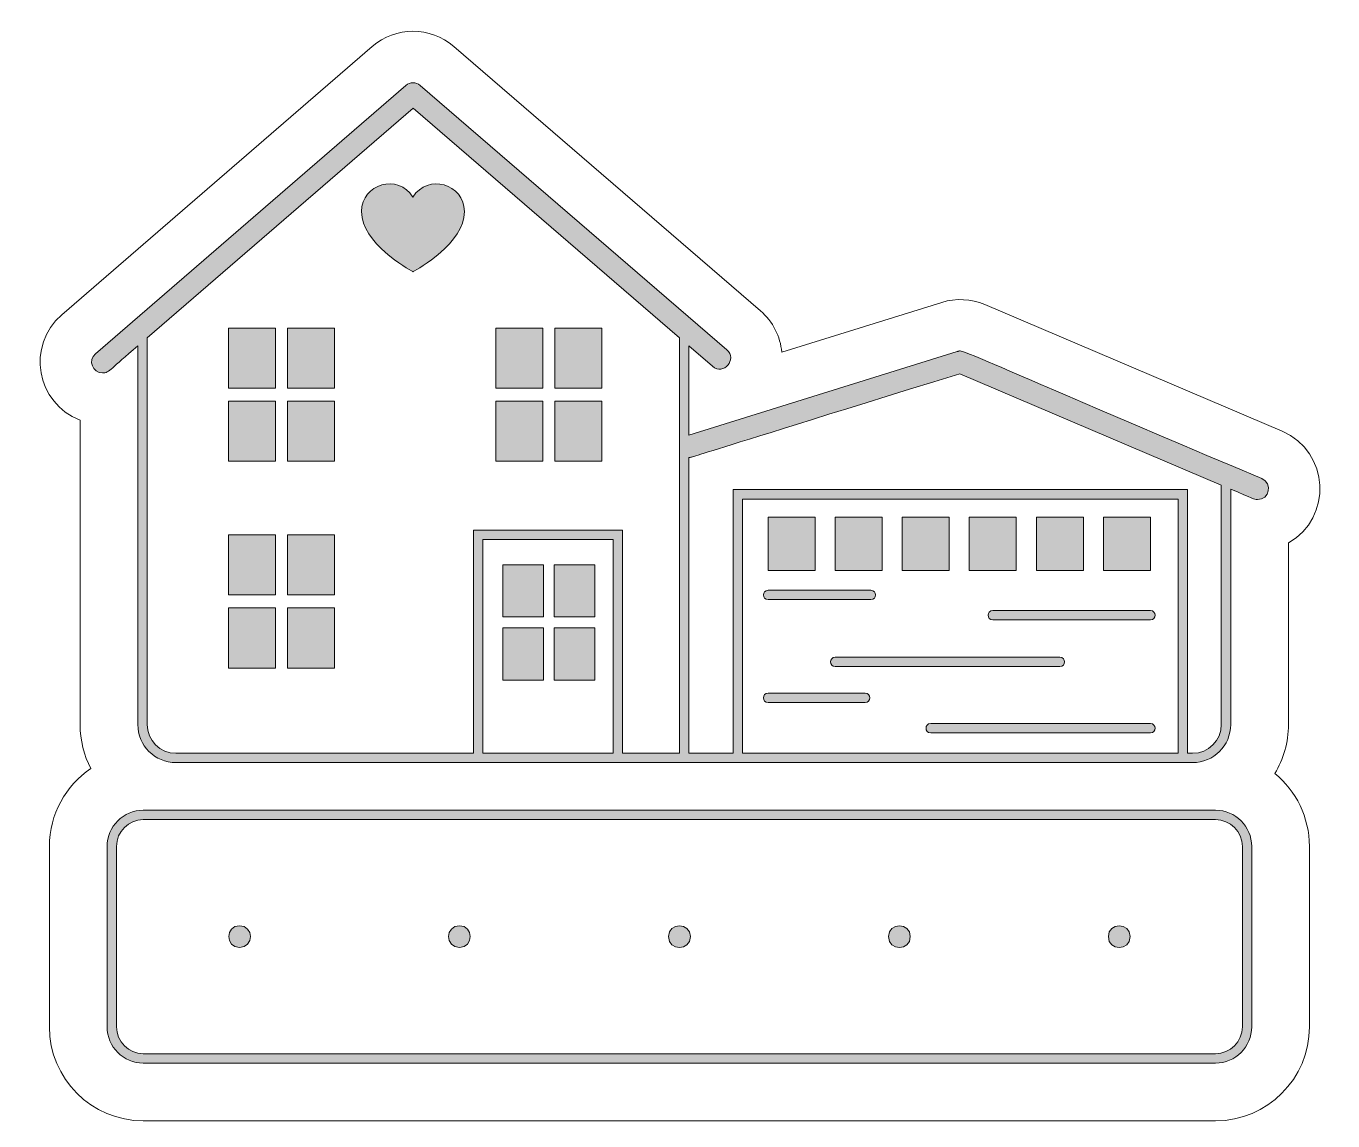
# Model space of a CAD drawing. Header units: inches. Extents: x -4.83 to 0.99, y -14.97 to -10.1.
import ezdxf

# ---------------------------------------------------------------- set-up
doc = ezdxf.new("R2010")
doc.units = ezdxf.units.IN
doc.header["$MEASUREMENT"] = 0
doc.layers.add('_U+0421_U+043B_U+043E_U+0439 1', color=7, linetype='Continuous')

msp = doc.modelspace()

# ---------------------------------------------------------------- hatches: boundary and pattern name
at = {"layer": '_U+0421_U+043B_U+043E_U+0439 1', "true_color": 0xffffff}
h = msp.add_hatch(color=7, dxfattribs=at)
h.dxf.hatch_style = 2
edge = h.paths.add_edge_path()
edge.add_spline(control_points=[(0.5834, -14.5565), (0.5834, -14.6223), (0.5298, -14.6759), (0.4639, -14.6759), (0.4639, -14.6759), (-4.3074, -14.6759), (-4.3074, -14.6759), (-4.3732, -14.6759), (-4.4268, -14.6223), (-4.4268, -14.5565), (-4.4268, -14.5565), (-4.4268, -13.7537), (-4.4268, -13.7537), (-4.4268, -13.6878), (-4.3732, -13.6343), (-4.3074, -13.6343), (-4.3074, -13.6343), (0.4639, -13.6343), (0.4639, -13.6343), (0.5298, -13.6343), (0.5834, -13.6878), (0.5834, -13.7537), (0.5834, -13.7537), (0.5834, -14.5565), (0.5834, -14.5565)], knot_values=[0, 0, 0, 0, 1, 1, 1, 2, 2, 2, 3, 3, 3, 4, 4, 4, 5, 5, 5, 6, 6, 6, 7, 7, 7, 8, 8, 8, 8], degree=3, periodic=1)
h.paths.add_polyline_path([(-3.9283, -11.4476), (-3.7193, -11.4476), (-3.7193, -11.7147), (-3.9283, -11.7147)])
h.paths.add_polyline_path([(-3.6652, -11.4476), (-3.4562, -11.4476), (-3.4562, -11.7147), (-3.6652, -11.7147)])
h.paths.add_polyline_path([(-3.9283, -11.7725), (-3.7193, -11.7725), (-3.7193, -12.0396), (-3.9283, -12.0396)])
h.paths.add_polyline_path([(-3.6652, -11.7725), (-3.4562, -11.7725), (-3.4562, -12.0396), (-3.6652, -12.0396)])
h.paths.add_polyline_path([(-3.9283, -12.368), (-3.7193, -12.368), (-3.7193, -12.6351), (-3.9283, -12.6351)])
h.paths.add_polyline_path([(-3.6652, -12.368), (-3.4562, -12.368), (-3.4562, -12.6351), (-3.6652, -12.6351)])
h.paths.add_polyline_path([(-3.9283, -12.693), (-3.7193, -12.693), (-3.7193, -12.9601), (-3.9283, -12.9601)])
h.paths.add_polyline_path([(-3.6652, -12.693), (-3.4562, -12.693), (-3.4562, -12.9601), (-3.6652, -12.9601)])
h.paths.add_polyline_path([(-2.5264, -12.7319), (-2.7075, -12.7319), (-2.7075, -12.5004), (-2.5264, -12.5004)])
h.paths.add_polyline_path([(-2.2984, -12.7319), (-2.4796, -12.7319), (-2.4796, -12.5004), (-2.2984, -12.5004)])
h.paths.add_polyline_path([(-2.5264, -13.0135), (-2.7075, -13.0135), (-2.7075, -12.782), (-2.5264, -12.782)])
h.paths.add_polyline_path([(-2.2984, -13.0135), (-2.4796, -13.0135), (-2.4796, -12.782), (-2.2984, -12.782)])
h.paths.add_polyline_path([(-2.5294, -11.7147), (-2.7385, -11.7147), (-2.7385, -11.4476), (-2.5294, -11.4476)])
h.paths.add_polyline_path([(-2.2664, -11.7147), (-2.4754, -11.7147), (-2.4754, -11.4476), (-2.2664, -11.4476)])
h.paths.add_polyline_path([(-2.5294, -12.0396), (-2.7385, -12.0396), (-2.7385, -11.7725), (-2.5294, -11.7725)])
h.paths.add_polyline_path([(-1.3178, -12.5258), (-1.5269, -12.5258), (-1.5269, -12.2886), (-1.3178, -12.2886)])
h.paths.add_polyline_path([(-1.0194, -12.5258), (-1.2284, -12.5258), (-1.2284, -12.2886), (-1.0194, -12.2886)])
h.paths.add_polyline_path([(-0.7209, -12.5258), (-0.93, -12.5258), (-0.93, -12.2886), (-0.7209, -12.2886)])
h.paths.add_polyline_path([(-0.4225, -12.5258), (-0.6316, -12.5258), (-0.6316, -12.2886), (-0.4225, -12.2886)])
h.paths.add_polyline_path([(-0.1241, -12.5258), (-0.3331, -12.5258), (-0.3331, -12.2886), (-0.1241, -12.2886)])
h.paths.add_polyline_path([(0.1744, -12.5258), (-0.0347, -12.5258), (-0.0347, -12.2886), (0.1744, -12.2886)])
h.paths.add_polyline_path([(-2.2664, -12.0396), (-2.4754, -12.0396), (-2.4754, -11.7725), (-2.2664, -11.7725)])
h.paths.add_polyline_path([(-2.2172, -13.3394), (-2.7961, -13.3394), (-2.7961, -12.3888), (-2.2172, -12.3888)])
h.paths.add_polyline_path([(-1.6415, -12.2083), (0.2983, -12.2083), (0.2983, -13.3394), (-1.6415, -13.3394)])
edge = h.paths.add_edge_path()
edge.add_spline(control_points=[(0.4899, -13.2115), (0.4899, -13.282), (0.4326, -13.3394), (0.362, -13.3394), (0.362, -13.3394), (0.34, -13.3394), (0.34, -13.3394), (0.34, -13.3394), (0.34, -12.1667), (0.34, -12.1667), (0.34, -12.1667), (-1.6832, -12.1667), (-1.6832, -12.1667), (-1.6832, -12.1667), (-1.6832, -13.3394), (-1.6832, -13.3394), (-1.6832, -13.3394), (-1.8794, -13.3394), (-1.8794, -13.3394), (-1.8794, -13.3394), (-1.8794, -12.0229), (-1.8794, -12.0229), (-1.8633, -12.0231), (-1.9457, -12.0451), (-0.6742, -11.6507), (-0.6742, -11.6507), (0.4899, -12.1465), (0.4899, -12.1465), (0.4899, -12.1465), (0.4899, -13.2115), (0.4899, -13.2115)], knot_values=[0, 0, 0, 0, 1, 1, 1, 2, 2, 2, 3, 3, 3, 4, 4, 4, 5, 5, 5, 6, 6, 6, 7, 7, 7, 8, 8, 8, 9, 9, 9, 10, 10, 10, 10], degree=3, periodic=1)
edge = h.paths.add_edge_path()
edge.add_spline(control_points=[(-3.8793, -14.1065), (-3.815, -14.1065), (-3.8151, -14.2037), (-3.8793, -14.2037), (-3.9437, -14.2037), (-3.9436, -14.1065), (-3.8793, -14.1065)], knot_values=[0, 0, 0, 0, 0.013889, 0.013889, 0.013889, 0.027778, 0.027778, 0.027778, 0.027778], degree=3, periodic=0)
edge.add_line((-3.8793, -14.1065), (-3.8793, -14.1065))
edge = h.paths.add_edge_path()
edge.add_spline(control_points=[(0.4639, -13.5926), (0.4639, -13.5926), (-4.3074, -13.5926), (-4.3074, -13.5926), (-4.3962, -13.5926), (-4.4685, -13.6649), (-4.4685, -13.7537), (-4.4685, -13.7537), (-4.4685, -14.5565), (-4.4685, -14.5565), (-4.4685, -14.6453), (-4.3962, -14.7176), (-4.3074, -14.7176), (-4.3074, -14.7176), (0.4639, -14.7176), (0.4639, -14.7176), (0.5528, -14.7176), (0.6251, -14.6453), (0.6251, -14.5565), (0.6251, -14.5565), (0.6251, -13.7537), (0.6251, -13.7537), (0.6251, -13.6649), (0.5528, -13.5926), (0.4639, -13.5926)], knot_values=[0, 0, 0, 0, 0.013889, 0.013889, 0.013889, 0.027778, 0.027778, 0.027778, 0.041667, 0.041667, 0.041667, 0.055556, 0.055556, 0.055556, 0.069444, 0.069444, 0.069444, 0.083333, 0.083333, 0.083333, 0.097222, 0.097222, 0.097222, 0.111111, 0.111111, 0.111111, 0.111111], degree=3, periodic=0)
edge.add_line((0.4639, -13.5926), (0.4639, -13.5926))
edge = h.paths.add_edge_path()
edge.add_spline(control_points=[(-2.9005, -14.1065), (-2.8362, -14.1065), (-2.8363, -14.2037), (-2.9005, -14.2037), (-2.9649, -14.2037), (-2.9648, -14.1065), (-2.9005, -14.1065)], knot_values=[0, 0, 0, 0, 0.013889, 0.013889, 0.013889, 0.027778, 0.027778, 0.027778, 0.027778], degree=3, periodic=0)
edge.add_line((-2.9005, -14.1065), (-2.9005, -14.1065))
edge = h.paths.add_edge_path()
edge.add_spline(control_points=[(-1.9703, -14.1551), (-1.9703, -14.0907), (-1.8731, -14.0908), (-1.8731, -14.1551), (-1.8731, -14.2194), (-1.9703, -14.2193), (-1.9703, -14.1551)], knot_values=[0, 0, 0, 0, 0.013889, 0.013889, 0.013889, 0.027778, 0.027778, 0.027778, 0.027778], degree=3, periodic=0)
edge.add_line((-1.9703, -14.1551), (-1.9703, -14.1551))
edge = h.paths.add_edge_path()
edge.add_spline(control_points=[(-0.9915, -14.1551), (-0.9915, -14.0907), (-0.8943, -14.0908), (-0.8943, -14.1551), (-0.8943, -14.2194), (-0.9915, -14.2193), (-0.9915, -14.1551)], knot_values=[0, 0, 0, 0, 0.013889, 0.013889, 0.013889, 0.027778, 0.027778, 0.027778, 0.027778], degree=3, periodic=0)
edge.add_line((-0.9915, -14.1551), (-0.9915, -14.1551))
edge = h.paths.add_edge_path()
edge.add_spline(control_points=[(-0.0127, -14.1551), (-0.0127, -14.0907), (0.0845, -14.0908), (0.0845, -14.1551), (0.0845, -14.2194), (-0.0127, -14.2193), (-0.0127, -14.1551)], knot_values=[0, 0, 0, 0, 0.013889, 0.013889, 0.013889, 0.027778, 0.027778, 0.027778, 0.027778], degree=3, periodic=0)
edge.add_line((-0.0127, -14.1551), (-0.0127, -14.1551))
edge = h.paths.add_edge_path()
edge.add_spline(control_points=[(-3.1074, -10.8648), (-3.0422, -10.7597), (-2.8786, -10.8054), (-2.8786, -10.9299), (-2.8786, -11.0695), (-3.0852, -11.1853), (-3.1065, -11.1969), (-3.1065, -11.1969), (-3.1065, -11.1979), (-3.1065, -11.1979), (-3.1065, -11.1979), (-3.1068, -11.1977), (-3.1074, -11.1974), (-3.1079, -11.1977), (-3.1083, -11.1979), (-3.1083, -11.1979), (-3.1083, -11.1979), (-3.1083, -11.1969), (-3.1083, -11.1969), (-3.1296, -11.1853), (-3.3362, -11.0695), (-3.3362, -10.9299), (-3.3362, -10.8053), (-3.1725, -10.7598), (-3.1074, -10.8648)], knot_values=[0, 0, 0, 0, 0.013889, 0.013889, 0.013889, 0.027778, 0.027778, 0.027778, 0.041667, 0.041667, 0.041667, 0.055556, 0.055556, 0.055556, 0.069444, 0.069444, 0.069444, 0.083333, 0.083333, 0.083333, 0.097222, 0.097222, 0.097222, 0.111111, 0.111111, 0.111111, 0.111111], degree=3, periodic=0)
edge.add_line((-3.1074, -10.8648), (-3.1074, -10.8648))
edge = h.paths.add_edge_path()
edge.add_spline(control_points=[(-1.5269, -12.656), (-1.5544, -12.656), (-1.5544, -12.6143), (-1.5269, -12.6143), (-1.5269, -12.6143), (-1.0697, -12.6143), (-1.0697, -12.6143), (-1.0422, -12.6143), (-1.0422, -12.656), (-1.0697, -12.656), (-1.0697, -12.656), (-1.5269, -12.656), (-1.5269, -12.656)], knot_values=[0, 0, 0, 0, 0.013889, 0.013889, 0.013889, 0.027778, 0.027778, 0.027778, 0.041667, 0.041667, 0.041667, 0.055556, 0.055556, 0.055556, 0.055556], degree=3, periodic=0)
edge.add_line((-1.5269, -12.656), (-1.5269, -12.656))
edge = h.paths.add_edge_path()
edge.add_spline(control_points=[(0.1744, -12.7046), (0.2019, -12.7046), (0.2019, -12.7462), (0.1744, -12.7462), (0.1744, -12.7462), (-0.527, -12.7462), (-0.527, -12.7462), (-0.5546, -12.7462), (-0.5546, -12.7046), (-0.527, -12.7046), (-0.527, -12.7046), (0.1744, -12.7046), (0.1744, -12.7046)], knot_values=[0, 0, 0, 0, 0.013889, 0.013889, 0.013889, 0.027778, 0.027778, 0.027778, 0.041667, 0.041667, 0.041667, 0.055556, 0.055556, 0.055556, 0.055556], degree=3, periodic=0)
edge.add_line((0.1744, -12.7046), (0.1744, -12.7046))
edge = h.paths.add_edge_path()
edge.add_spline(control_points=[(-1.2284, -12.9537), (-1.256, -12.9537), (-1.256, -12.912), (-1.2284, -12.912), (-1.2284, -12.912), (-0.2286, -12.912), (-0.2286, -12.912), (-0.201, -12.912), (-0.2011, -12.9537), (-0.2286, -12.9537), (-0.2286, -12.9537), (-1.2284, -12.9537), (-1.2284, -12.9537)], knot_values=[0, 0, 0, 0, 0.013889, 0.013889, 0.013889, 0.027778, 0.027778, 0.027778, 0.041667, 0.041667, 0.041667, 0.055556, 0.055556, 0.055556, 0.055556], degree=3, periodic=0)
edge.add_line((-1.2284, -12.9537), (-1.2284, -12.9537))
edge = h.paths.add_edge_path()
edge.add_spline(control_points=[(-1.0952, -13.0717), (-1.0676, -13.0717), (-1.0677, -13.1134), (-1.0952, -13.1134), (-1.0952, -13.1134), (-1.5269, -13.1134), (-1.5269, -13.1134), (-1.5545, -13.1134), (-1.5544, -13.0717), (-1.5269, -13.0717), (-1.5269, -13.0717), (-1.0952, -13.0717), (-1.0952, -13.0717)], knot_values=[0, 0, 0, 0, 0.013889, 0.013889, 0.013889, 0.027778, 0.027778, 0.027778, 0.041667, 0.041667, 0.041667, 0.055556, 0.055556, 0.055556, 0.055556], degree=3, periodic=0)
edge.add_line((-1.0952, -13.0717), (-1.0952, -13.0717))
edge = h.paths.add_edge_path()
edge.add_spline(control_points=[(0.1744, -13.2072), (0.2019, -13.2072), (0.2019, -13.2488), (0.1744, -13.2488), (0.1744, -13.2488), (-0.8035, -13.2488), (-0.8035, -13.2488), (-0.8311, -13.2488), (-0.8311, -13.2072), (-0.8035, -13.2072), (-0.8035, -13.2072), (0.1744, -13.2072), (0.1744, -13.2072)], knot_values=[0, 0, 0, 0, 0.013889, 0.013889, 0.013889, 0.027778, 0.027778, 0.027778, 0.041667, 0.041667, 0.041667, 0.055556, 0.055556, 0.055556, 0.055556], degree=3, periodic=0)
edge.add_line((0.1744, -13.2072), (0.1744, -13.2072))
edge = h.paths.add_edge_path()
edge.add_spline(control_points=[(0.6703, -12.1177), (-0.7256, -11.5278), (-0.6537, -11.5425), (-0.686, -11.5526), (-0.686, -11.5526), (-1.8794, -11.9238), (-1.8794, -11.9238), (-1.8794, -11.9238), (-1.8794, -11.5275), (-1.8794, -11.5275), (-1.8794, -11.5275), (-1.7744, -11.618), (-1.7744, -11.618), (-1.7257, -11.6599), (-1.6622, -11.5863), (-1.7109, -11.5443), (-1.7109, -11.5443), (-3.0756, -10.3683), (-3.0756, -10.3683), (-3.0939, -10.3525), (-3.1209, -10.3526), (-3.1392, -10.3683), (-3.1392, -10.3683), (-4.5207, -11.5622), (-4.5207, -11.5622), (-4.5545, -11.5915), (-4.5338, -11.6476), (-4.4889, -11.6476), (-4.4574, -11.6476), (-4.4523, -11.6267), (-4.332, -11.5276), (-4.332, -11.5276), (-4.332, -13.2115), (-4.332, -13.2115), (-4.332, -13.305), (-4.2559, -13.381), (-4.1624, -13.381), (-4.1624, -13.381), (-1.6832, -13.381), (-1.6832, -13.381), (-1.6832, -13.381), (0.362, -13.381), (0.362, -13.381), (0.4555, -13.381), (0.5316, -13.305), (0.5316, -13.2115), (0.5316, -13.2115), (0.5316, -12.1643), (0.5316, -12.1643), (0.6326, -12.206), (0.6341, -12.2111), (0.6513, -12.2111), (0.7039, -12.2111), (0.7189, -12.1384), (0.6703, -12.1177)], knot_values=[0, 0, 0, 0, 0.013889, 0.013889, 0.013889, 0.027778, 0.027778, 0.027778, 0.041667, 0.041667, 0.041667, 0.055556, 0.055556, 0.055556, 0.069444, 0.069444, 0.069444, 0.083333, 0.083333, 0.083333, 0.097222, 0.097222, 0.097222, 0.111111, 0.111111, 0.111111, 0.125, 0.125, 0.125, 0.138889, 0.138889, 0.138889, 0.152778, 0.152778, 0.152778, 0.166667, 0.166667, 0.166667, 0.180556, 0.180556, 0.180556, 0.194444, 0.194444, 0.194444, 0.208333, 0.208333, 0.208333, 0.222222, 0.222222, 0.222222, 0.236111, 0.236111, 0.236111, 0.25, 0.25, 0.25, 0.25], degree=3, periodic=0)
edge.add_line((0.6703, -12.1177), (0.6703, -12.1177))
edge = h.paths.add_edge_path()
edge.add_spline(control_points=[(-4.2903, -13.2115), (-4.2903, -13.2115), (-4.2903, -11.4916), (-4.2903, -11.4916), (-4.2903, -11.4916), (-3.1073, -10.4693), (-3.1073, -10.4693), (-3.1073, -10.4693), (-1.921, -11.4916), (-1.921, -11.4916), (-1.921, -11.4916), (-1.921, -13.3394), (-1.921, -13.3394), (-1.921, -13.3394), (-2.1755, -13.3394), (-2.1755, -13.3394), (-2.1755, -13.3394), (-2.1755, -12.3472), (-2.1755, -12.3472), (-2.1755, -12.3472), (-2.8377, -12.3472), (-2.8377, -12.3472), (-2.8377, -12.3472), (-2.8377, -13.3394), (-2.8377, -13.3394), (-2.8377, -13.3394), (-4.1624, -13.3394), (-4.1624, -13.3394), (-4.2329, -13.3394), (-4.2903, -13.282), (-4.2903, -13.2115)], knot_values=[0, 0, 0, 0, 0.013889, 0.013889, 0.013889, 0.027778, 0.027778, 0.027778, 0.041667, 0.041667, 0.041667, 0.055556, 0.055556, 0.055556, 0.069444, 0.069444, 0.069444, 0.083333, 0.083333, 0.083333, 0.097222, 0.097222, 0.097222, 0.111111, 0.111111, 0.111111, 0.125, 0.125, 0.125, 0.138889, 0.138889, 0.138889, 0.138889], degree=3, periodic=0)
edge.add_line((-4.2903, -13.2115), (-4.2903, -13.2115))

# ---------------------------------------------------------------- linework, layer by layer
at = {"layer": '_U+0421_U+043B_U+043E_U+0439 1', "lineweight": 0}
for points in [[(-3.9283, -11.4476), (-3.7193, -11.4476), (-3.7193, -11.7147), (-3.9283, -11.7147), (-3.9283, -11.4476)], [(-3.6652, -11.4476), (-3.4562, -11.4476), (-3.4562, -11.7147), (-3.6652, -11.7147), (-3.6652, -11.4476)], [(-2.5294, -11.7147), (-2.7385, -11.7147), (-2.7385, -11.4476), (-2.5294, -11.4476), (-2.5294, -11.7147)], [(-2.2664, -11.7147), (-2.4754, -11.7147), (-2.4754, -11.4476), (-2.2664, -11.4476), (-2.2664, -11.7147)], [(-3.9283, -11.7725), (-3.7193, -11.7725), (-3.7193, -12.0396), (-3.9283, -12.0396), (-3.9283, -11.7725)], [(-3.6652, -11.7725), (-3.4562, -11.7725), (-3.4562, -12.0396), (-3.6652, -12.0396), (-3.6652, -11.7725)], [(-2.5294, -12.0396), (-2.7385, -12.0396), (-2.7385, -11.7725), (-2.5294, -11.7725), (-2.5294, -12.0396)], [(-2.2664, -12.0396), (-2.4754, -12.0396), (-2.4754, -11.7725), (-2.2664, -11.7725), (-2.2664, -12.0396)], [(-1.6415, -12.2083), (0.2983, -12.2083), (0.2983, -13.3394), (-1.6415, -13.3394), (-1.6415, -12.2083)], [(-1.3178, -12.5258), (-1.5269, -12.5258), (-1.5269, -12.2886), (-1.3178, -12.2886), (-1.3178, -12.5258)], [(-1.0194, -12.5258), (-1.2284, -12.5258), (-1.2284, -12.2886), (-1.0194, -12.2886), (-1.0194, -12.5258)], [(-0.7209, -12.5258), (-0.93, -12.5258), (-0.93, -12.2886), (-0.7209, -12.2886), (-0.7209, -12.5258)], [(-0.4225, -12.5258), (-0.6316, -12.5258), (-0.6316, -12.2886), (-0.4225, -12.2886), (-0.4225, -12.5258)], [(-0.1241, -12.5258), (-0.3331, -12.5258), (-0.3331, -12.2886), (-0.1241, -12.2886), (-0.1241, -12.5258)], [(0.1744, -12.5258), (-0.0347, -12.5258), (-0.0347, -12.2886), (0.1744, -12.2886), (0.1744, -12.5258)], [(-3.9283, -12.368), (-3.7193, -12.368), (-3.7193, -12.6351), (-3.9283, -12.6351), (-3.9283, -12.368)], [(-3.6652, -12.368), (-3.4562, -12.368), (-3.4562, -12.6351), (-3.6652, -12.6351), (-3.6652, -12.368)], [(-2.2172, -13.3394), (-2.7961, -13.3394), (-2.7961, -12.3888), (-2.2172, -12.3888), (-2.2172, -13.3394)], [(-2.5264, -12.7319), (-2.7075, -12.7319), (-2.7075, -12.5004), (-2.5264, -12.5004), (-2.5264, -12.7319)], [(-2.2984, -12.7319), (-2.4796, -12.7319), (-2.4796, -12.5004), (-2.2984, -12.5004), (-2.2984, -12.7319)], [(-3.9283, -12.693), (-3.7193, -12.693), (-3.7193, -12.9601), (-3.9283, -12.9601), (-3.9283, -12.693)], [(-3.6652, -12.693), (-3.4562, -12.693), (-3.4562, -12.9601), (-3.6652, -12.9601), (-3.6652, -12.693)], [(-2.5264, -13.0135), (-2.7075, -13.0135), (-2.7075, -12.782), (-2.5264, -12.782), (-2.5264, -13.0135)], [(-2.2984, -13.0135), (-2.4796, -13.0135), (-2.4796, -12.782), (-2.2984, -12.782), (-2.2984, -13.0135)]]:
    msp.add_lwpolyline(points, dxfattribs=at)
at = {"layer": '_U+0421_U+043B_U+043E_U+0439 1', "color": 1, "lineweight": 9, "true_color": 0xff0000}
msp.add_open_spline([(0.7885, -13.2115), (0.7885, -13.2913), (0.7664, -13.366), (0.7281, -13.43), (0.822, -13.5067), (0.882, -13.6233), (0.882, -13.7537), (0.882, -13.7537), (0.882, -14.5565), (0.882, -14.5565), (0.882, -14.787), (0.6945, -14.9745), (0.464, -14.9745), (0.464, -14.9745), (-4.3074, -14.9745), (-4.3074, -14.9745), (-4.5379, -14.9745), (-4.7254, -14.787), (-4.7254, -14.5565), (-4.7254, -14.5565), (-4.7254, -13.7537), (-4.7254, -13.7537), (-4.7254, -13.6097), (-4.6523, -13.4825), (-4.5411, -13.4073), (-4.5716, -13.3486), (-4.5889, -13.2821), (-4.5889, -13.2115), (-4.5889, -13.2115), (-4.5889, -11.8578), (-4.5889, -11.8578), (-4.7843, -11.7824), (-4.8289, -11.5257), (-4.6705, -11.3888), (-4.6705, -11.3888), (-3.289, -10.1949), (-3.289, -10.1949), (-3.1848, -10.1049), (-3.0304, -10.1048), (-2.926, -10.1947), (-2.926, -10.1947), (-1.5613, -11.3707), (-1.5613, -11.3707), (-1.5046, -11.4195), (-1.4727, -11.4863), (-1.4663, -11.5553), (-1.4663, -11.5553), (-0.7541, -11.3337), (-0.7541, -11.3337), (-0.6912, -11.3141), (-0.6234, -11.3176), (-0.5628, -11.3434), (-0.5628, -11.3434), (0.7601, -11.9069), (0.7601, -11.9069), (0.9728, -11.9975), (0.9863, -12.2916), (0.7885, -12.4039), (0.7885, -12.4039), (0.7885, -13.2115), (0.7885, -13.2115)], degree=3, knots=[0, 0, 0, 0, 1, 1, 1, 2, 2, 2, 3, 3, 3, 4, 4, 4, 5, 5, 5, 6, 6, 6, 7, 7, 7, 8, 8, 8, 9, 9, 9, 10, 10, 10, 11, 11, 11, 12, 12, 12, 13, 13, 13, 14, 14, 14, 15, 15, 15, 16, 16, 16, 17, 17, 17, 18, 18, 18, 19, 19, 19, 20, 20, 20, 20], dxfattribs=at)
at = {"layer": '_U+0421_U+043B_U+043E_U+0439 1', "lineweight": 0}
for points, knots in [([(0.6703, -12.1177), (-0.7256, -11.5278), (-0.6537, -11.5425), (-0.686, -11.5526), (-0.686, -11.5526), (-1.8794, -11.9238), (-1.8794, -11.9238), (-1.8794, -11.9238), (-1.8794, -11.5275), (-1.8794, -11.5275), (-1.8794, -11.5275), (-1.7744, -11.618), (-1.7744, -11.618), (-1.7257, -11.6599), (-1.6622, -11.5863), (-1.7109, -11.5443), (-1.7109, -11.5443), (-3.0756, -10.3683), (-3.0756, -10.3683), (-3.0939, -10.3525), (-3.1209, -10.3526), (-3.1392, -10.3683), (-3.1392, -10.3683), (-4.5207, -11.5622), (-4.5207, -11.5622), (-4.5545, -11.5915), (-4.5338, -11.6476), (-4.4889, -11.6476), (-4.4574, -11.6476), (-4.4523, -11.6267), (-4.332, -11.5276), (-4.332, -11.5276), (-4.332, -13.2115), (-4.332, -13.2115), (-4.332, -13.305), (-4.2559, -13.381), (-4.1624, -13.381), (-4.1624, -13.381), (-1.6832, -13.381), (-1.6832, -13.381), (-1.6832, -13.381), (0.362, -13.381), (0.362, -13.381), (0.4555, -13.381), (0.5316, -13.305), (0.5316, -13.2115), (0.5316, -13.2115), (0.5316, -12.1643), (0.5316, -12.1643), (0.6326, -12.206), (0.6341, -12.2111), (0.6513, -12.2111), (0.7039, -12.2111), (0.7189, -12.1384), (0.6703, -12.1177)], [0, 0, 0, 0, 1, 1, 1, 2, 2, 2, 3, 3, 3, 4, 4, 4, 5, 5, 5, 6, 6, 6, 7, 7, 7, 8, 8, 8, 9, 9, 9, 10, 10, 10, 11, 11, 11, 12, 12, 12, 13, 13, 13, 14, 14, 14, 15, 15, 15, 16, 16, 16, 17, 17, 17, 18, 18, 18, 18]), ([(-4.2903, -13.2115), (-4.2903, -13.2115), (-4.2903, -11.4916), (-4.2903, -11.4916), (-4.2903, -11.4916), (-3.1073, -10.4693), (-3.1073, -10.4693), (-3.1073, -10.4693), (-1.921, -11.4916), (-1.921, -11.4916), (-1.921, -11.4916), (-1.921, -13.3394), (-1.921, -13.3394), (-1.921, -13.3394), (-2.1755, -13.3394), (-2.1755, -13.3394), (-2.1755, -13.3394), (-2.1755, -12.3472), (-2.1755, -12.3472), (-2.1755, -12.3472), (-2.8377, -12.3472), (-2.8377, -12.3472), (-2.8377, -12.3472), (-2.8377, -13.3394), (-2.8377, -13.3394), (-2.8377, -13.3394), (-4.1624, -13.3394), (-4.1624, -13.3394), (-4.2329, -13.3394), (-4.2903, -13.282), (-4.2903, -13.2115)], [0, 0, 0, 0, 1, 1, 1, 2, 2, 2, 3, 3, 3, 4, 4, 4, 5, 5, 5, 6, 6, 6, 7, 7, 7, 8, 8, 8, 9, 9, 9, 10, 10, 10, 10]), ([(-3.1074, -10.8648), (-3.0422, -10.7597), (-2.8786, -10.8054), (-2.8786, -10.9299), (-2.8786, -11.0695), (-3.0852, -11.1853), (-3.1065, -11.1969), (-3.1065, -11.1969), (-3.1065, -11.1979), (-3.1065, -11.1979), (-3.1065, -11.1979), (-3.1068, -11.1977), (-3.1074, -11.1974), (-3.1079, -11.1977), (-3.1083, -11.1979), (-3.1083, -11.1979), (-3.1083, -11.1979), (-3.1083, -11.1969), (-3.1083, -11.1969), (-3.1296, -11.1853), (-3.3362, -11.0695), (-3.3362, -10.9299), (-3.3362, -10.8053), (-3.1725, -10.7598), (-3.1074, -10.8648)], [0, 0, 0, 0, 1, 1, 1, 2, 2, 2, 3, 3, 3, 4, 4, 4, 5, 5, 5, 6, 6, 6, 7, 7, 7, 8, 8, 8, 8]), ([(0.4899, -13.2115), (0.4899, -13.282), (0.4326, -13.3394), (0.362, -13.3394), (0.362, -13.3394), (0.34, -13.3394), (0.34, -13.3394), (0.34, -13.3394), (0.34, -12.1667), (0.34, -12.1667), (0.34, -12.1667), (-1.6832, -12.1667), (-1.6832, -12.1667), (-1.6832, -12.1667), (-1.6832, -13.3394), (-1.6832, -13.3394), (-1.6832, -13.3394), (-1.8794, -13.3394), (-1.8794, -13.3394), (-1.8794, -13.3394), (-1.8794, -12.0229), (-1.8794, -12.0229), (-1.8633, -12.0231), (-1.9457, -12.0451), (-0.6742, -11.6507), (-0.6742, -11.6507), (0.4899, -12.1465), (0.4899, -12.1465), (0.4899, -12.1465), (0.4899, -13.2115), (0.4899, -13.2115)], [0, 0, 0, 0, 1, 1, 1, 2, 2, 2, 3, 3, 3, 4, 4, 4, 5, 5, 5, 6, 6, 6, 7, 7, 7, 8, 8, 8, 9, 9, 9, 10, 10, 10, 10]), ([(-1.5269, -12.656), (-1.5544, -12.656), (-1.5544, -12.6143), (-1.5269, -12.6143), (-1.5269, -12.6143), (-1.0697, -12.6143), (-1.0697, -12.6143), (-1.0422, -12.6143), (-1.0422, -12.656), (-1.0697, -12.656), (-1.0697, -12.656), (-1.5269, -12.656), (-1.5269, -12.656)], [0, 0, 0, 0, 1, 1, 1, 2, 2, 2, 3, 3, 3, 4, 4, 4, 4]), ([(0.1744, -12.7046), (0.2019, -12.7046), (0.2019, -12.7462), (0.1744, -12.7462), (0.1744, -12.7462), (-0.527, -12.7462), (-0.527, -12.7462), (-0.5546, -12.7462), (-0.5546, -12.7046), (-0.527, -12.7046), (-0.527, -12.7046), (0.1744, -12.7046), (0.1744, -12.7046)], [0, 0, 0, 0, 1, 1, 1, 2, 2, 2, 3, 3, 3, 4, 4, 4, 4]), ([(-1.2284, -12.9537), (-1.256, -12.9537), (-1.256, -12.912), (-1.2284, -12.912), (-1.2284, -12.912), (-0.2286, -12.912), (-0.2286, -12.912), (-0.201, -12.912), (-0.2011, -12.9537), (-0.2286, -12.9537), (-0.2286, -12.9537), (-1.2284, -12.9537), (-1.2284, -12.9537)], [0, 0, 0, 0, 1, 1, 1, 2, 2, 2, 3, 3, 3, 4, 4, 4, 4]), ([(-1.0952, -13.0717), (-1.0676, -13.0717), (-1.0677, -13.1134), (-1.0952, -13.1134), (-1.0952, -13.1134), (-1.5269, -13.1134), (-1.5269, -13.1134), (-1.5545, -13.1134), (-1.5544, -13.0717), (-1.5269, -13.0717), (-1.5269, -13.0717), (-1.0952, -13.0717), (-1.0952, -13.0717)], [0, 0, 0, 0, 1, 1, 1, 2, 2, 2, 3, 3, 3, 4, 4, 4, 4]), ([(0.1744, -13.2072), (0.2019, -13.2072), (0.2019, -13.2488), (0.1744, -13.2488), (0.1744, -13.2488), (-0.8035, -13.2488), (-0.8035, -13.2488), (-0.8311, -13.2488), (-0.8311, -13.2072), (-0.8035, -13.2072), (-0.8035, -13.2072), (0.1744, -13.2072), (0.1744, -13.2072)], [0, 0, 0, 0, 1, 1, 1, 2, 2, 2, 3, 3, 3, 4, 4, 4, 4]), ([(0.4639, -13.5926), (0.4639, -13.5926), (-4.3074, -13.5926), (-4.3074, -13.5926), (-4.3962, -13.5926), (-4.4685, -13.6649), (-4.4685, -13.7537), (-4.4685, -13.7537), (-4.4685, -14.5565), (-4.4685, -14.5565), (-4.4685, -14.6453), (-4.3962, -14.7176), (-4.3074, -14.7176), (-4.3074, -14.7176), (0.4639, -14.7176), (0.4639, -14.7176), (0.5528, -14.7176), (0.6251, -14.6453), (0.6251, -14.5565), (0.6251, -14.5565), (0.6251, -13.7537), (0.6251, -13.7537), (0.6251, -13.6649), (0.5528, -13.5926), (0.4639, -13.5926)], [0, 0, 0, 0, 1, 1, 1, 2, 2, 2, 3, 3, 3, 4, 4, 4, 5, 5, 5, 6, 6, 6, 7, 7, 7, 8, 8, 8, 8]), ([(0.5834, -14.5565), (0.5834, -14.6223), (0.5298, -14.6759), (0.4639, -14.6759), (0.4639, -14.6759), (-4.3074, -14.6759), (-4.3074, -14.6759), (-4.3732, -14.6759), (-4.4268, -14.6223), (-4.4268, -14.5565), (-4.4268, -14.5565), (-4.4268, -13.7537), (-4.4268, -13.7537), (-4.4268, -13.6878), (-4.3732, -13.6343), (-4.3074, -13.6343), (-4.3074, -13.6343), (0.4639, -13.6343), (0.4639, -13.6343), (0.5298, -13.6343), (0.5834, -13.6878), (0.5834, -13.7537), (0.5834, -13.7537), (0.5834, -14.5565), (0.5834, -14.5565)], [0, 0, 0, 0, 1, 1, 1, 2, 2, 2, 3, 3, 3, 4, 4, 4, 5, 5, 5, 6, 6, 6, 7, 7, 7, 8, 8, 8, 8]), ([(-3.8793, -14.1065), (-3.815, -14.1065), (-3.8151, -14.2037), (-3.8793, -14.2037), (-3.9437, -14.2037), (-3.9436, -14.1065), (-3.8793, -14.1065)], [0, 0, 0, 0, 1, 1, 1, 2, 2, 2, 2]), ([(-2.9005, -14.1065), (-2.8362, -14.1065), (-2.8363, -14.2037), (-2.9005, -14.2037), (-2.9649, -14.2037), (-2.9648, -14.1065), (-2.9005, -14.1065)], [0, 0, 0, 0, 1, 1, 1, 2, 2, 2, 2]), ([(-1.9703, -14.1551), (-1.9703, -14.0907), (-1.8731, -14.0908), (-1.8731, -14.1551), (-1.8731, -14.2194), (-1.9703, -14.2193), (-1.9703, -14.1551)], [0, 0, 0, 0, 1, 1, 1, 2, 2, 2, 2]), ([(-0.9915, -14.1551), (-0.9915, -14.0907), (-0.8943, -14.0908), (-0.8943, -14.1551), (-0.8943, -14.2194), (-0.9915, -14.2193), (-0.9915, -14.1551)], [0, 0, 0, 0, 1, 1, 1, 2, 2, 2, 2]), ([(-0.0127, -14.1551), (-0.0127, -14.0907), (0.0845, -14.0908), (0.0845, -14.1551), (0.0845, -14.2194), (-0.0127, -14.2193), (-0.0127, -14.1551)], [0, 0, 0, 0, 1, 1, 1, 2, 2, 2, 2])]:
    msp.add_open_spline(points, degree=3, knots=knots, dxfattribs=at)

doc.saveas('drawing.dxf')
